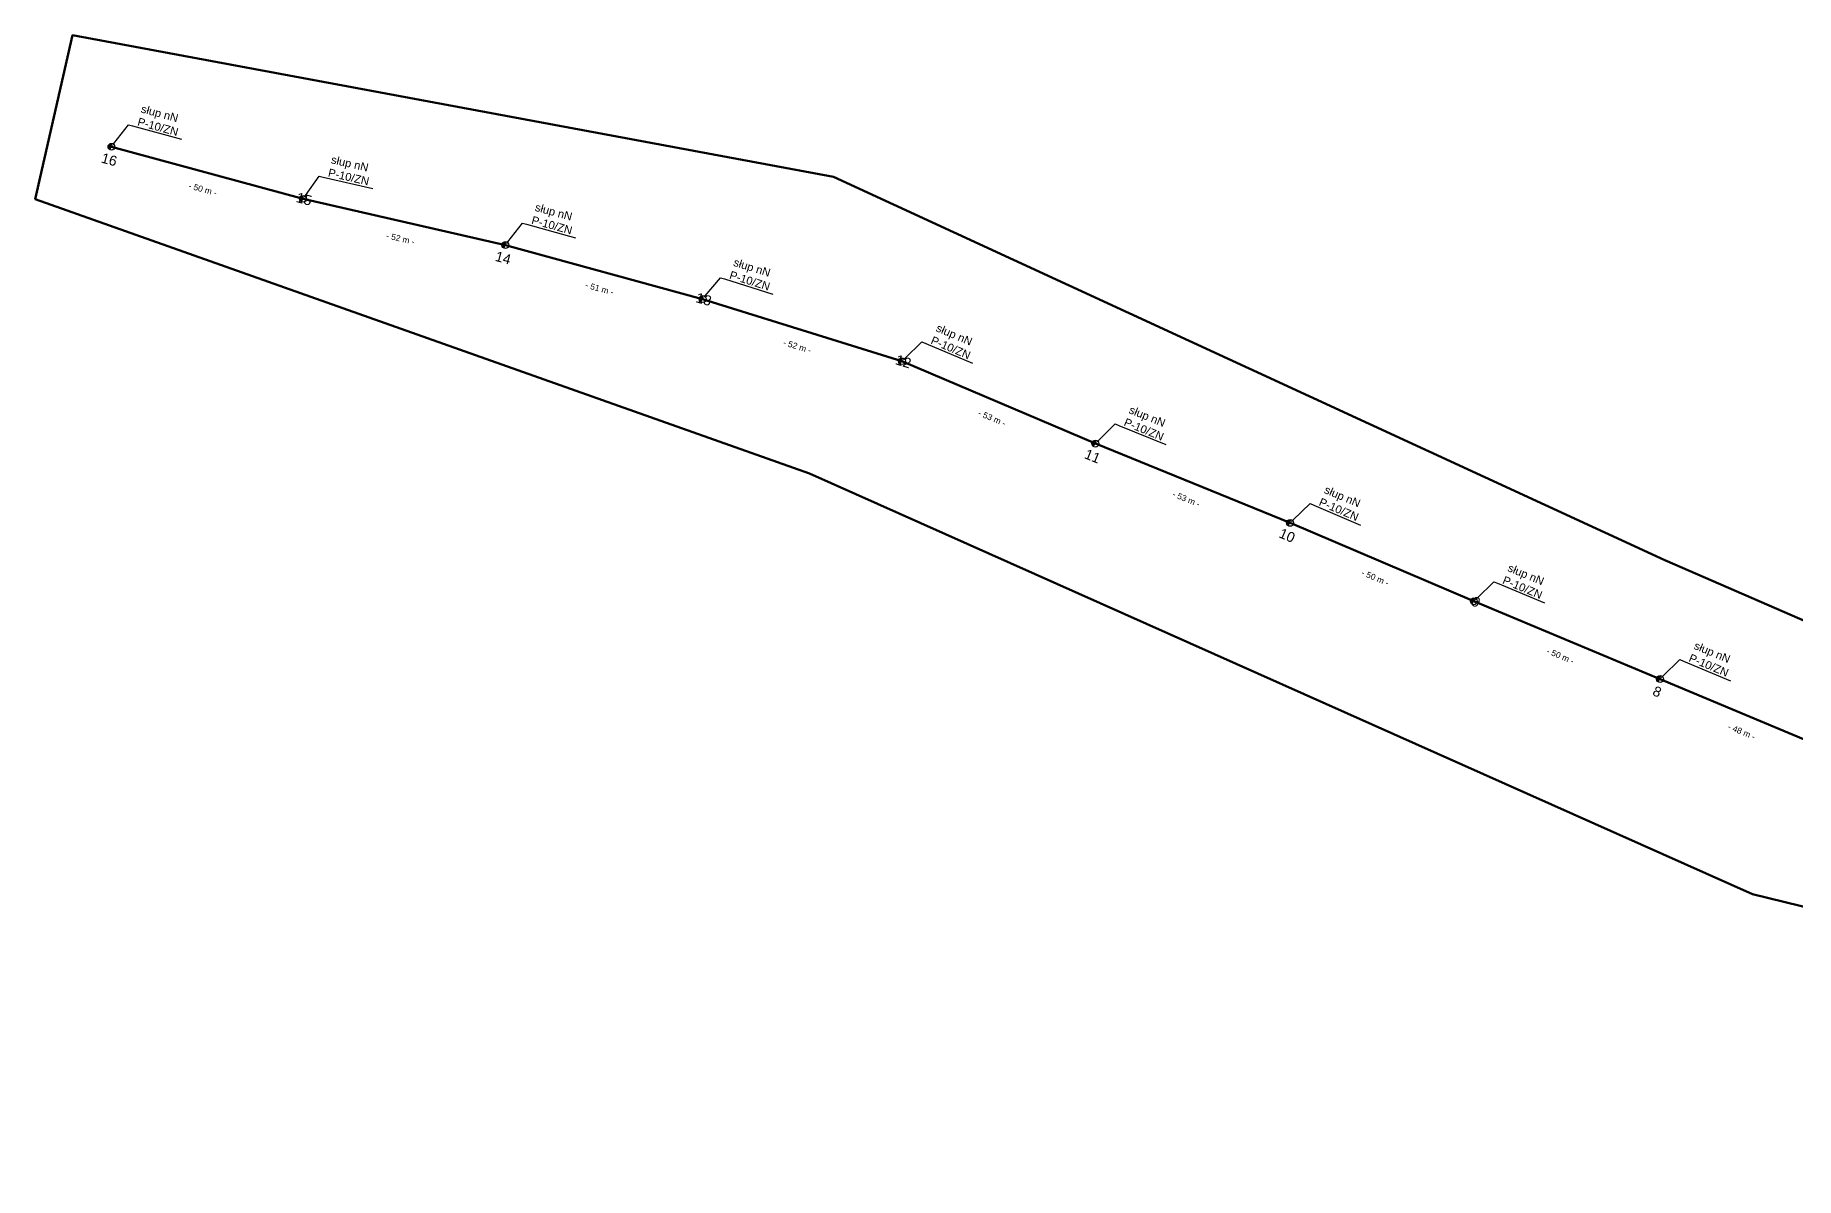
# Model space of a CAD drawing. Header units: metres. Extents: x 7531723 to 15066081, y 5784574 to 11569750.
# Drawn here: x 7532684.1 to 7533124.1, y 5785410.2 to 5785695.7 of the extents above; entities that cross this region are included whole.
import ezdxf
from ezdxf import colors
from ezdxf.entities.mleader import LeaderData, LeaderLine
from ezdxf.enums import TextEntityAlignment as Align
from ezdxf.math import Vec2, Vec3

# ---------------------------------------------------------------- set-up
doc = ezdxf.new("R2010")
doc.units = ezdxf.units.M
doc.layers.add('!tele', color=30, linetype='Continuous', lineweight=40)
doc.layers.add('!trafo', color=6, linetype='Continuous', lineweight=50)
for name, color, linetype in [('!wymiary', 7, 'Continuous'), ('_MM opisy', 7, 'Continuous'), ('_MM slupy', 5, 'Continuous'), ('_numery_05-0880_1', 7, 'Continuous')]:
    doc.layers.add(name, color=color, linetype=linetype)
doc.layers.add('_kontrola_05-0880_1', color=210, linetype='Continuous', lineweight=50, plot=False)
doc.layers.get('0').off()
doc.styles.get("Standard").update_dxf_attribs({"font": 'arial.ttf'})
doc.dimstyles.new('opis linie', dxfattribs={"dimtxt": 1.5, "dimasz": 2.5, "dimexe": 1.25, "dimexo": 0.625, "dimgap": 2.5, "dimtad": 4, "dimdec": 0, "dimtxsty": 'Standard', "dimcen": 2.5, "dimse1": 1, "dimse2": 1, "dimsd1": 1, "dimsd2": 1, "dimclrt": 256, "dimazin": 3, "dimtfac": 1, "dimtdec": 0, "dimtmove": 0, "dimatfit": 3, "dimtfill": 1})

# ---------------------------------------------------------------- blocks, each defined once
blk = doc.blocks.new('ZN')
at = {"layer": '_MM slupy', "transparency": 33554687}
h = blk.add_hatch(color=256, dxfattribs=at)
h.dxf.hatch_style = 1
h.paths.add_polyline_path([(0, -0.86), (0, 0.86, 1)])
at = {"layer": '_MM slupy'}
blk.add_circle((0, 0), 0.857, dxfattribs=at)
blk = doc.blocks.new('*D95')
at = {"layer": 'Defpoints', "color": 0}
for p in [(7532703.15, 5785667.84), (7532750.76, 5785653.88), (7532751.02, 5785654.84)]:
    blk.add_point(p, dxfattribs=at)
at = {"layer": '!wymiary', "insert": (7532725.97, 5785657.23), "char_height": 1.5, "attachment_point": 5, "rotation": 344.8052, "bg_fill": 3, "box_fill_scale": 1.1, "bg_fill_color": 9, "bg_fill_true_color": 13158600, "bg_fill_transparency": 0}
blk.add_mtext('\\A1;- 50 m -', dxfattribs=at)
blk = doc.blocks.new('*D96')
at = {"layer": 'Defpoints', "color": 0}
for p in [(7532751.02, 5785654.84), (7532801.61, 5785643.27), (7532801.39, 5785642.3)]:
    blk.add_point(p, dxfattribs=at)
at = {"layer": '!wymiary', "insert": (7532775.37, 5785644.9), "char_height": 1.5, "attachment_point": 5, "rotation": 347.1194, "bg_fill": 3, "box_fill_scale": 1.1, "bg_fill_color": 9, "bg_fill_true_color": 13158600, "bg_fill_transparency": 0}
blk.add_mtext('\\A1;- 52 m -', dxfattribs=at)
blk = doc.blocks.new('*D97')
at = {"layer": 'Defpoints', "color": 0}
for p in [(7532801.61, 5785643.27), (7532850.89, 5785629.8), (7532850.63, 5785628.84)]:
    blk.add_point(p, dxfattribs=at)
at = {"layer": '!wymiary', "insert": (7532825.13, 5785632.42), "char_height": 1.5, "attachment_point": 5, "rotation": 344.7121, "bg_fill": 3, "box_fill_scale": 1.1, "bg_fill_color": 9, "bg_fill_true_color": 13158600, "bg_fill_transparency": 0}
blk.add_mtext('\\A1;- 51 m -', dxfattribs=at)
blk = doc.blocks.new('*D98')
at = {"layer": 'Defpoints', "color": 0}
for p in [(7532850.89, 5785629.8), (7532900.42, 5785613.32), (7532900.72, 5785614.28)]:
    blk.add_point(p, dxfattribs=at)
at = {"layer": '!wymiary', "insert": (7532874.54, 5785617.97), "char_height": 1.5, "attachment_point": 5, "rotation": 342.6918, "bg_fill": 3, "box_fill_scale": 1.1, "bg_fill_color": 9, "bg_fill_true_color": 13158600, "bg_fill_transparency": 0}
blk.add_mtext('\\A1;- 52 m -', dxfattribs=at)
blk = doc.blocks.new('*D99')
at = {"layer": 'Defpoints', "color": 0}
for p in [(7532900.72, 5785614.28), (7532948.67, 5785592.76), (7532949.06, 5785593.68)]:
    blk.add_point(p, dxfattribs=at)
at = {"layer": '!wymiary', "insert": (7532923.22, 5785600.05), "char_height": 1.5, "attachment_point": 5, "rotation": 336.9259, "bg_fill": 3, "box_fill_scale": 1.1, "bg_fill_color": 9, "bg_fill_true_color": 13158600, "bg_fill_transparency": 0}
blk.add_mtext('\\A1;- 53 m -', dxfattribs=at)
blk = doc.blocks.new('*D100')
at = {"layer": 'Defpoints', "color": 0}
for p in [(7532949.06, 5785593.68), (7532997.34, 5785572.95), (7532997.72, 5785573.87)]:
    blk.add_point(p, dxfattribs=at)
at = {"layer": '!wymiary', "insert": (7532971.78, 5785579.83), "char_height": 1.5, "attachment_point": 5, "rotation": 337.8494, "bg_fill": 3, "box_fill_scale": 1.1, "bg_fill_color": 9, "bg_fill_true_color": 13158600, "bg_fill_transparency": 0}
blk.add_mtext('\\A1;- 53 m -', dxfattribs=at)
blk = doc.blocks.new('*D101')
at = {"layer": 'Defpoints', "color": 0}
for p in [(7532997.72, 5785573.87), (7533043.26, 5785553.37), (7533043.65, 5785554.29)]:
    blk.add_point(p, dxfattribs=at)
at = {"layer": '!wymiary', "insert": (7533019.01, 5785560.16), "char_height": 1.5, "attachment_point": 5, "rotation": 336.909, "bg_fill": 3, "box_fill_scale": 1.1, "bg_fill_color": 9, "bg_fill_true_color": 13158600, "bg_fill_transparency": 0}
blk.add_mtext('\\A1;- 50 m -', dxfattribs=at)
blk = doc.blocks.new('*D102')
at = {"layer": 'Defpoints', "color": 0}
for p in [(7533043.65, 5785554.29), (7533089.81, 5785533.93), (7533090.2, 5785534.85)]:
    blk.add_point(p, dxfattribs=at)
at = {"layer": '!wymiary', "insert": (7533065.28, 5785540.63), "char_height": 1.5, "attachment_point": 5, "rotation": 337.3336, "bg_fill": 3, "box_fill_scale": 1.1, "bg_fill_color": 9, "bg_fill_true_color": 13158600, "bg_fill_transparency": 0}
blk.add_mtext('\\A1;- 50 m -', dxfattribs=at)
blk = doc.blocks.new('*D103')
at = {"layer": 'Defpoints', "color": 0}
for p in [(7533090.2, 5785534.85), (7533133.86, 5785515.54), (7533134.25, 5785516.46)]:
    blk.add_point(p, dxfattribs=at)
at = {"layer": '!wymiary', "insert": (7533110.58, 5785521.72), "char_height": 1.5, "attachment_point": 5, "rotation": 337.3447, "bg_fill": 3, "box_fill_scale": 1.1, "bg_fill_color": 9, "bg_fill_true_color": 13158600, "bg_fill_transparency": 0}
blk.add_mtext('\\A1;- 48 m -', dxfattribs=at)
blk = doc.blocks.new('q')
at = {"layer": '_MM slupy'}
blk.add_blockref('ZN', (0, 0), dxfattribs=at)
at = {"layer": '_MM opisy'}
ml = blk.add_multileader_mtext('Standard', dxfattribs=at)
ml.set_content('\\pxql;słup nN\\PP-10/ZN', color=256)
ml.set_leader_properties()
ml.build(insert=Vec2(0, 0))
ml.multileader.update_dxf_attribs({"has_text_frame": 1, "text_left_attachment_type": 5, "text_right_attachment_type": 5, "dogleg_length": 1, "arrow_head_size": 1})
ctx = ml.context
ctx.base_point, ctx.char_height, ctx.arrow_head_size, ctx.landing_gap_size, ctx.plane_origin = Vec3(3.71, 6.41), 2, 1, 1, Vec3(1.72, -1.42)
ctx.left_attachment, ctx.right_attachment = 5, 5
notes = []
notes.append((ctx, [(0, (1, 1, 0), (2.71, 6.41), (1, 0), 1, [(0, [(0, 0), (2.71, 6.41)], 0, [])])]))
ctx.mtext.insert, ctx.mtext.flow_direction = Vec3(4.71, 12.21), 5
ctx.mtext.has_bg_fill, ctx.mtext.bg_color, ctx.mtext.bg_scale_factor, ctx.mtext.bg_transparency, ctx.mtext.use_window_bg_color = 1, -1023410175, 1, 0, 1
for ctx, leaders in notes:
    for number, flags, end, landing, length, lines in leaders:
        leader = LeaderData()
        leader.index, (leader.has_last_leader_line, leader.has_dogleg_vector, leader.attachment_direction) = number, flags
        leader.last_leader_point, leader.dogleg_vector, leader.dogleg_length = Vec3(end), Vec3(landing), length
        for number, points, colour, breaks in lines:
            line = LeaderLine()
            line.index, line.vertices, line.color, line.breaks = number, Vec3.list(points), colors.encode_raw_color(colour), breaks
            leader.lines.append(line)
        ctx.leaders.append(leader)

msp = doc.modelspace()

# ---------------------------------------------------------------- linework, layer by layer
at = {"layer": '!tele'}
msp.add_lwpolyline([(7532703.15, 5785667.84), (7532751.02, 5785654.84), (7532801.61, 5785643.27), (7532850.89, 5785629.8), (7532900.72, 5785614.28), (7532949.06, 5785593.68), (7532997.72, 5785573.87), (7533043.65, 5785554.29), (7533090.2, 5785534.85), (7533134.25, 5785516.46), (7533179.8, 5785497.33), (7533222.55, 5785490.19), (7533263.24, 5785479.82), (7533281.12, 5785476.26), (7533312.03, 5785468.65), (7533322.7, 5785464.54)], dxfattribs=at)
at = {"layer": '!trafo'}
msp.add_lwpolyline([(7533348.88, 5785463.49), (7533576.8, 5785436.73), (7533577.78, 5785474), (7533348.74, 5785524.89), (7533285.47, 5785539.6), (7533257.64, 5785541.81), (7533251.26, 5785495.09), (7533091.38, 5785564.6), (7532883.62, 5785660.34), (7532693.41, 5785695.72), (7532684.09, 5785654.76), (7532877.57, 5785586.2), (7533113.3, 5785481.11), (7533235.85, 5785451.13), (7533287.58, 5785438.07), (7533327.72, 5785410.25), (7533348.88, 5785463.49)], dxfattribs=at)

# ---------------------------------------------------------------- next in the draw order: block references
for p, rotation in [((7532703.15, 5785667.84), 344.8051643594774), ((7532751.02, 5785654.84), 347.1194023696222), ((7532801.61, 5785643.27), 344.7121256215178), ((7532850.89, 5785629.8), 342.6917570664219), ((7532900.72, 5785614.28), 336.925870376477), ((7532949.06, 5785593.68), 337.8493561677747), ((7532997.72, 5785573.87), 336.9089830187751), ((7533043.65, 5785554.29), 337.3335651324439), ((7533090.2, 5785534.85), 337.3446806039166)]:
    msp.add_blockref('q', p, dxfattribs=dict(rotation=rotation))

# ---------------------------------------------------------------- next in the draw order: dimensions: what is measured, and where the dimension line sits
at = {"layer": '!wymiary'}
dim = msp.add_aligned_dim(p1=(7532703.15, 5785667.84), p2=(7532751.02, 5785654.84), distance=-1, dimstyle='opis linie', dxfattribs=at)
dim.commit()
dim.dimension.update_dxf_attribs({"geometry": '*D95', "text_midpoint": (7532725.97, 5785657.23)})

# ---------------------------------------------------------------- next in the draw order: texts
at = {"layer": '_numery_05-0880_1', "color": 7}
msp.add_text('16', height=2.5, rotation=-15.1948, dxfattribs=at).set_placement((7532702.92, 5785665.86), align=Align.TOP_CENTER)

# ---------------------------------------------------------------- next in the draw order: dimensions: what is measured, and where the dimension line sits
at = {"layer": '!wymiary'}
dim = msp.add_aligned_dim(p1=(7532751.02, 5785654.84), p2=(7532801.61, 5785643.27), distance=-1, dimstyle='opis linie', dxfattribs=at)
dim.commit()
dim.dimension.update_dxf_attribs({"geometry": '*D96', "text_midpoint": (7532775.37, 5785644.9)})

# ---------------------------------------------------------------- next in the draw order: linework, layer by layer
at = {"layer": '_kontrola_05-0880_1', "color": 210}
msp.add_lwpolyline([(7532751.02, 5785654.84), (7532703.15, 5785667.84)], dxfattribs=at)

# ---------------------------------------------------------------- next in the draw order: texts
at = {"layer": '_numery_05-0880_1', "color": 7}
msp.add_text('15', height=2.5, rotation=344.8052, dxfattribs=at).set_placement((7532750.78, 5785652.86), align=Align.BOTTOM_CENTER)

# ---------------------------------------------------------------- next in the draw order: dimensions: what is measured, and where the dimension line sits
at = {"layer": '!wymiary'}
dim = msp.add_aligned_dim(p1=(7532801.61, 5785643.27), p2=(7532850.89, 5785629.8), distance=-1, dimstyle='opis linie', dxfattribs=at)
dim.commit()
dim.dimension.update_dxf_attribs({"geometry": '*D97', "text_midpoint": (7532825.13, 5785632.42)})

# ---------------------------------------------------------------- next in the draw order: linework, layer by layer
at = {"layer": '_kontrola_05-0880_1', "color": 210}
msp.add_lwpolyline([(7532801.61, 5785643.27), (7532751.02, 5785654.84)], dxfattribs=at)

# ---------------------------------------------------------------- next in the draw order: texts
at = {"layer": '_numery_05-0880_1', "color": 7}
msp.add_text('14', height=2.5, rotation=-15.2879, dxfattribs=at).set_placement((7532801.38, 5785641.29), align=Align.TOP_CENTER)

# ---------------------------------------------------------------- next in the draw order: dimensions: what is measured, and where the dimension line sits
at = {"layer": '!wymiary'}
dim = msp.add_aligned_dim(p1=(7532850.89, 5785629.8), p2=(7532900.72, 5785614.28), distance=-1, dimstyle='opis linie', dxfattribs=at)
dim.commit()
dim.dimension.update_dxf_attribs({"geometry": '*D98', "text_midpoint": (7532874.54, 5785617.97)})

# ---------------------------------------------------------------- next in the draw order: linework, layer by layer
at = {"layer": '_kontrola_05-0880_1', "color": 210}
msp.add_lwpolyline([(7532850.89, 5785629.8), (7532801.61, 5785643.27)], dxfattribs=at)

# ---------------------------------------------------------------- next in the draw order: texts
at = {"layer": '_numery_05-0880_1', "color": 7}
msp.add_text('13', height=2.5, rotation=344.7121, dxfattribs=at).set_placement((7532850.66, 5785627.82), align=Align.BOTTOM_CENTER)

# ---------------------------------------------------------------- next in the draw order: dimensions: what is measured, and where the dimension line sits
at = {"layer": '!wymiary'}
dim = msp.add_aligned_dim(p1=(7532900.72, 5785614.28), p2=(7532949.06, 5785593.68), distance=-1, dimstyle='opis linie', dxfattribs=at)
dim.commit()
dim.dimension.update_dxf_attribs({"geometry": '*D99', "text_midpoint": (7532923.22, 5785600.05)})

# ---------------------------------------------------------------- next in the draw order: linework, layer by layer
at = {"layer": '_kontrola_05-0880_1', "color": 210}
msp.add_lwpolyline([(7532900.72, 5785614.28), (7532850.89, 5785629.8)], dxfattribs=at)

# ---------------------------------------------------------------- next in the draw order: texts
at = {"layer": '_numery_05-0880_1', "color": 7}
msp.add_text('12', height=2.5, rotation=342.6918, dxfattribs=at).set_placement((7532900.48, 5785612.29), align=Align.BOTTOM_CENTER)

# ---------------------------------------------------------------- next in the draw order: dimensions: what is measured, and where the dimension line sits
at = {"layer": '!wymiary'}
dim = msp.add_aligned_dim(p1=(7532949.06, 5785593.68), p2=(7532997.72, 5785573.87), distance=-1, dimstyle='opis linie', dxfattribs=at)
dim.commit()
dim.dimension.update_dxf_attribs({"geometry": '*D100', "text_midpoint": (7532971.78, 5785579.83)})

# ---------------------------------------------------------------- next in the draw order: linework, layer by layer
at = {"layer": '_kontrola_05-0880_1', "color": 210}
msp.add_lwpolyline([(7532949.06, 5785593.68), (7532900.72, 5785614.28)], dxfattribs=at)

# ---------------------------------------------------------------- next in the draw order: texts
at = {"layer": '_numery_05-0880_1', "color": 7}
msp.add_text('11', height=2.5, rotation=-22.1506, dxfattribs=at).set_placement((7532948.83, 5785591.69), align=Align.TOP_CENTER)

# ---------------------------------------------------------------- next in the draw order: dimensions: what is measured, and where the dimension line sits
at = {"layer": '!wymiary'}
dim = msp.add_aligned_dim(p1=(7532997.72, 5785573.87), p2=(7533043.65, 5785554.29), distance=-1, dimstyle='opis linie', dxfattribs=at)
dim.commit()
dim.dimension.update_dxf_attribs({"geometry": '*D101', "text_midpoint": (7533019.01, 5785560.16)})

# ---------------------------------------------------------------- next in the draw order: linework, layer by layer
at = {"layer": '_kontrola_05-0880_1', "color": 210}
msp.add_lwpolyline([(7532997.72, 5785573.87), (7532949.06, 5785593.68)], dxfattribs=at)

# ---------------------------------------------------------------- next in the draw order: texts
at = {"layer": '_numery_05-0880_1', "color": 7}
msp.add_text('10', height=2.5, rotation=-23.091, dxfattribs=at).set_placement((7532997.48, 5785571.89), align=Align.TOP_CENTER)

# ---------------------------------------------------------------- next in the draw order: dimensions: what is measured, and where the dimension line sits
at = {"layer": '!wymiary'}
dim = msp.add_aligned_dim(p1=(7533043.65, 5785554.29), p2=(7533090.2, 5785534.85), distance=-1, dimstyle='opis linie', dxfattribs=at)
dim.commit()
dim.dimension.update_dxf_attribs({"geometry": '*D102', "text_midpoint": (7533065.28, 5785540.63)})

# ---------------------------------------------------------------- next in the draw order: linework, layer by layer
at = {"layer": '_kontrola_05-0880_1', "color": 210}
msp.add_lwpolyline([(7533043.65, 5785554.29), (7532997.72, 5785573.87)], dxfattribs=at)

# ---------------------------------------------------------------- next in the draw order: texts
at = {"layer": '_numery_05-0880_1', "color": 7}
msp.add_text('9', height=2.5, rotation=336.909, dxfattribs=at).set_placement((7533043.42, 5785552.3), align=Align.BOTTOM_CENTER)

# ---------------------------------------------------------------- next in the draw order: dimensions: what is measured, and where the dimension line sits
at = {"layer": '!wymiary'}
dim = msp.add_aligned_dim(p1=(7533090.2, 5785534.85), p2=(7533134.25, 5785516.46), distance=-1, dimstyle='opis linie', dxfattribs=at)
dim.commit()
dim.dimension.update_dxf_attribs({"geometry": '*D103', "text_midpoint": (7533110.58, 5785521.72)})

# ---------------------------------------------------------------- next in the draw order: linework, layer by layer
at = {"layer": '_kontrola_05-0880_1', "color": 210}
for points in [[(7533090.2, 5785534.85), (7533043.65, 5785554.29)], [(7533134.25, 5785516.46), (7533090.2, 5785534.85)]]:
    msp.add_lwpolyline(points, dxfattribs=at)

# ---------------------------------------------------------------- next in the draw order: texts
at = {"layer": '_numery_05-0880_1', "color": 7}
msp.add_text('8', height=2.5, rotation=-22.6553, dxfattribs=at).set_placement((7533089.96, 5785532.86), align=Align.TOP_CENTER)

doc.saveas('drawing.dxf')
